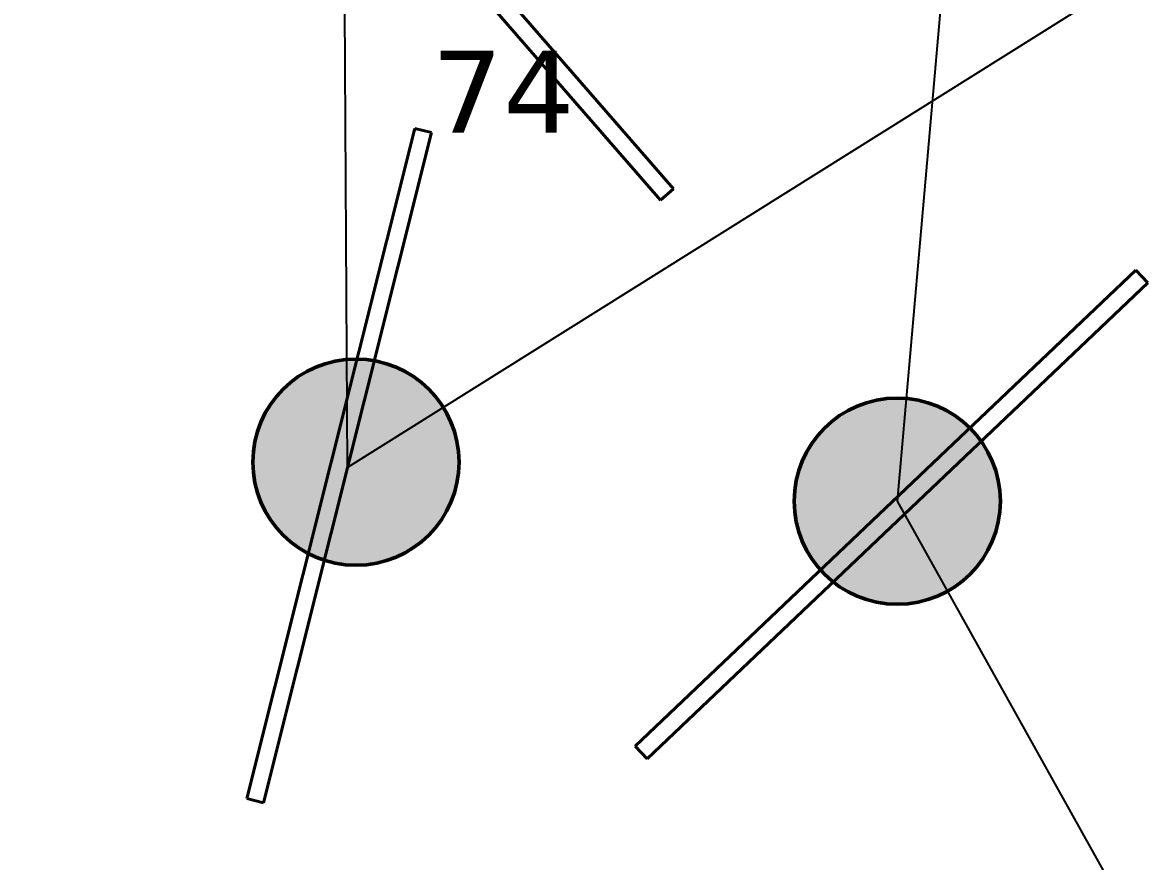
# Model space of a CAD drawing. Header units: millimetres. Extents: x -243740 to 150609, y -473655 to -165121.
# Drawn here: x 45927 to 48406, y -331367 to -329526 of the extents above; entities that cross this region are included whole.
import ezdxf

# ---------------------------------------------------------------- set-up
doc = ezdxf.new("R2010")
doc.units = ezdxf.units.MM
doc.layers.add('_Гр.ЩД-1C.10.4.I8.1', color=6, linetype='Continuous')
doc.layers.add('_Гр.ЩД-1C.10.4.I8.7', color=6, linetype='Continuous')
for name, color, linetype, lineweight in [('_освещение_dali', 3, 'Continuous', 50), ('DLX_LUM 12', 5, 'Continuous', 40), ('DLX_LUM 17', 5, 'Continuous', 40)]:
    doc.layers.add(name, color=color, linetype=linetype, lineweight=lineweight)
doc.styles.add('TableTextStyle', font='')
doc.styles.get('TableTextStyle').set_extended_font_data('VERDANA.TTF')
doc.linetypes.add('Truba', pattern='A,3e-05,[4,MSH_7,S=1,R=0,X=0,Y=0],-3.022072', length=3.022102)

# ---------------------------------------------------------------- blocks, each defined once
blk = doc.blocks.new('A$Caabd1818')
at = {"layer": 'DLX_LUM 12'}
for points in [[(42449, 66292.6, 0), (42817.6, 67763.2, 0)], [(42817.6, 67763.2, 0), (42449, 66292.6, 0)], [(42817.6, 67763.2, 0), (42449, 66292.6, 0)], [(42449, 66292.6, 0), (42817.6, 67763.2, 0)], [(42854.4, 67753.9, 0), (42485.9, 66283.4, 0)], [(42485.9, 66283.4, 0), (42854.4, 67753.9, 0)], [(42485.9, 66283.4, 0), (42854.4, 67753.9, 0)], [(42854.4, 67753.9, 0), (42485.9, 66283.4, 0)], [(42817.6, 67763.2, 0), (42817.6, 67763.2, 0)], [(42817.6, 67763.2, 0), (42854.4, 67753.9, 0)], [(42854.4, 67753.9, 0), (42817.6, 67763.2, 0)], [(42817.6, 67763.2, 0), (42817.6, 67763.2, 0)], [(42854.4, 67753.9, 0), (42817.6, 67763.2, 0)], [(42817.6, 67763.2, 0), (42854.4, 67753.9, 0)], [(42854.4, 67753.9, 0), (42854.4, 67753.9, 0)], [(42854.4, 67753.9, 0), (42854.4, 67753.9, 0)], [(43301.5, 66407.3, 0), (44400.4, 67451.7, 0)], [(44400.4, 67451.7, 0), (43301.5, 66407.3, 0)], [(44400.4, 67451.7, 0), (43301.5, 66407.3, 0)], [(43301.5, 66407.3, 0), (44400.4, 67451.7, 0)], [(43301.5, 66407.3, 0), (44400.4, 67451.7, 0)], [(44400.4, 67451.7, 0), (43301.5, 66407.3, 0)], [(44400.4, 67451.7, 0), (43301.5, 66407.3, 0)], [(43301.5, 66407.3, 0), (44400.4, 67451.7, 0)], [(44400.4, 67451.7, 0), (44400.4, 67451.7, 0)], [(44400.4, 67451.7, 0), (44426.6, 67424.2, 0)], [(44426.6, 67424.2, 0), (44400.4, 67451.7, 0)], [(44400.4, 67451.7, 0), (44400.4, 67451.7, 0)], [(44426.6, 67424.2, 0), (44400.4, 67451.7, 0)], [(44400.4, 67451.7, 0), (44426.6, 67424.2, 0)], [(44400.4, 67451.7, 0), (44400.4, 67451.7, 0)], [(44400.4, 67451.7, 0), (44426.6, 67424.2, 0)], [(44426.6, 67424.2, 0), (44400.4, 67451.7, 0)], [(44400.4, 67451.7, 0), (44400.4, 67451.7, 0)], [(44426.6, 67424.2, 0), (44400.4, 67451.7, 0)], [(44400.4, 67451.7, 0), (44426.6, 67424.2, 0)], [(44426.6, 67424.2, 0), (43327.7, 66379.8, 0)], [(43327.7, 66379.8, 0), (44426.6, 67424.2, 0)], [(43327.7, 66379.8, 0), (44426.6, 67424.2, 0)], [(44426.6, 67424.2, 0), (43327.7, 66379.8, 0)], [(44426.6, 67424.2, 0), (43327.7, 66379.8, 0)], [(43327.7, 66379.8, 0), (44426.6, 67424.2, 0)], [(43327.7, 66379.8, 0), (44426.6, 67424.2, 0)], [(44426.6, 67424.2, 0), (43327.7, 66379.8, 0)], [(44426.6, 67424.2, 0), (44426.6, 67424.2, 0)], [(44426.6, 67424.2, 0), (44426.6, 67424.2, 0)], [(44426.6, 67424.2, 0), (44426.6, 67424.2, 0)], [(44426.6, 67424.2, 0), (44426.6, 67424.2, 0)], [(43301.5, 66407.3, 0), (43301.5, 66407.3, 0)], [(43327.7, 66379.8, 0), (43301.5, 66407.3, 0)], [(43301.5, 66407.3, 0), (43301.5, 66407.3, 0)], [(43301.5, 66407.3, 0), (43327.7, 66379.8, 0)], [(43301.5, 66407.3, 0), (43327.7, 66379.8, 0)], [(43327.7, 66379.8, 0), (43301.5, 66407.3, 0)], [(43327.7, 66379.8, 0), (43301.5, 66407.3, 0)], [(43301.5, 66407.3, 0), (43301.5, 66407.3, 0)], [(43301.5, 66407.3, 0), (43327.7, 66379.8, 0)], [(43301.5, 66407.3, 0), (43301.5, 66407.3, 0)], [(43301.5, 66407.3, 0), (43327.7, 66379.8, 0)], [(43327.7, 66379.8, 0), (43301.5, 66407.3, 0)], [(43327.7, 66379.8, 0), (43327.7, 66379.8, 0)], [(43327.7, 66379.8, 0), (43327.7, 66379.8, 0)], [(43327.7, 66379.8, 0), (43327.7, 66379.8, 0)], [(43327.7, 66379.8, 0), (43327.7, 66379.8, 0)], [(42485.9, 66283.4, 0), (42449, 66292.6, 0)], [(42449, 66292.6, 0), (42449, 66292.6, 0)], [(42449, 66292.6, 0), (42485.9, 66283.4, 0)], [(42449, 66292.6, 0), (42449, 66292.6, 0)], [(42449, 66292.6, 0), (42485.9, 66283.4, 0)], [(42485.9, 66283.4, 0), (42449, 66292.6, 0)], [(42485.9, 66283.4, 0), (42485.9, 66283.4, 0)], [(42485.9, 66283.4, 0), (42485.9, 66283.4, 0)]]:
    blk.add_polyline3d(points, dxfattribs=at)
at = {"layer": 'DLX_LUM 17'}
for points in [[(41996.5, 69226.7, 0), (43385.4, 67630.3, 0)], [(43385.4, 67630.3, 0), (41996.5, 69226.7, 0)], [(43385.4, 67630.3, 0), (41996.5, 69226.7, 0)], [(41996.5, 69226.7, 0), (43385.4, 67630.3, 0)], [(43356.7, 67605.4, 0), (41967.9, 69201.8, 0)], [(41967.9, 69201.8, 0), (43356.7, 67605.4, 0)], [(41967.9, 69201.8, 0), (43356.7, 67605.4, 0)], [(43356.7, 67605.4, 0), (41967.9, 69201.8, 0)], [(43385.4, 67630.3, 0), (43356.7, 67605.4, 0)], [(43356.7, 67605.4, 0), (43385.4, 67630.3, 0)], [(43356.7, 67605.4, 0), (43385.4, 67630.3, 0)], [(43385.4, 67630.3, 0), (43356.7, 67605.4, 0)], [(43385.4, 67630.3, 0), (43385.4, 67630.3, 0)], [(43385.4, 67630.3, 0), (43385.4, 67630.3, 0)], [(43356.7, 67605.4, 0), (43356.7, 67605.4, 0)], [(43356.7, 67605.4, 0), (43356.7, 67605.4, 0)]]:
    blk.add_polyline3d(points, dxfattribs=at)
blk = doc.blocks.new('A$Cab2378fa')
at = {"lineweight": 25, "true_color": 0xfff5f5}
h = blk.add_hatch(color=7, dxfattribs=at)
h.dxf.hatch_style = 1
h.paths.add_polyline_path([(0, 0), (-141.6, -170.3, 0.174923), (3, -222.4, 0.197808), (162.3, -156.8)])
h.paths.add_polyline_path([(-163.2, 157.6), (0, 0), (147.8, 177.8, 0.175398), (3, 230.2, 0.209014)])
at = {"lineweight": 25}
h = blk.add_hatch(color=0, dxfattribs=at)
h.paths.add_polyline_path([(162.3, -156.8, 0.442338), (147.8, 177.8), (0, 0)])
h.paths.add_polyline_path([(-141.6, -170.3), (0, 0), (-163.2, 157.6, 0.430096)])
blk.add_circle((3, 3.9), 226.3)

msp = doc.modelspace()

# ---------------------------------------------------------------- linework, layer by layer
at = {"layer": '_Гр.ЩД-1C.10.4.I8.1', "ltscale": 100}
msp.add_lwpolyline([(51444.9, -333067.2), (50234.8, -331507.2), (50433.6, -331353), (49175.9, -329787.3), (49128.2, -330080.6), (47867.6, -328412.8), (48048.1, -328276.3), (47846.4, -330576.7), (49420.8, -333398.9), (52260.7, -335606.6)], dxfattribs=at)
at = {"layer": '_Гр.ЩД-1C.10.4.I8.7', "ltscale": 100}
msp.add_lwpolyline([(45675, -325270.6), (46837.2, -326772.3), (46658.4, -326911.1), (49390.9, -328779.4), (46639.8, -330503.1), (46632, -329118.2), (44877.8, -327006.9), (44758.6, -327912.1), (43157.9, -329626.6), (40916.1, -330469), (41292.8, -331071.4), (41035.9, -331232.1), (42846, -331831), (42686.6, -331991.6), (44618.6, -332662.8), (44459.1, -332823.4)], dxfattribs=at)

# ---------------------------------------------------------------- block references
at = {"layer": '_освещение_dali', "color": 5, "ltscale": 100}
for p in [(46655.2, -330495), (47843.4, -330580.6)]:
    msp.add_blockref('A$Cab2378fa', p, dxfattribs=at)
at = {"layer": 'Defpoints', "linetype": 'Truba', "ltscale": 100}
msp.add_blockref('A$Caabd1818', (3969.7, -397521.8), dxfattribs=at)

# ---------------------------------------------------------------- texts
at = {"layer": '_освещение_dali', "color": 11, "true_color": 0xff7860, "style": 'TableTextStyle'}
msp.add_text('74', height=180, dxfattribs=at).set_placement((46824.1, -329767.9))

doc.saveas('drawing.dxf')
